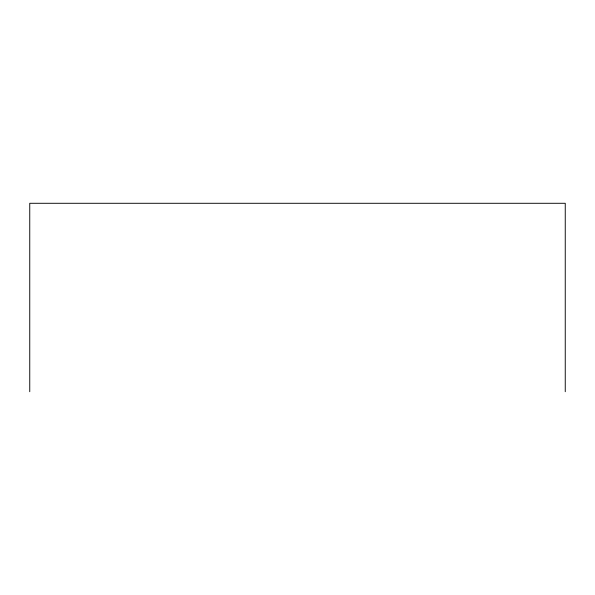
<?xml version="1.0" encoding="UTF-8"?>
<svg xmlns="http://www.w3.org/2000/svg" width="595" height="595" viewBox="0 0 595 595"><rect width="100%" height="100%" fill="white"/><g stroke="black" fill="none" stroke-linecap="round" stroke-linejoin="round"><path stroke-width="0.89" d="M565.25 391.711L565.25 203.289L29.75 203.289L29.75 391.711"/></g></svg>
